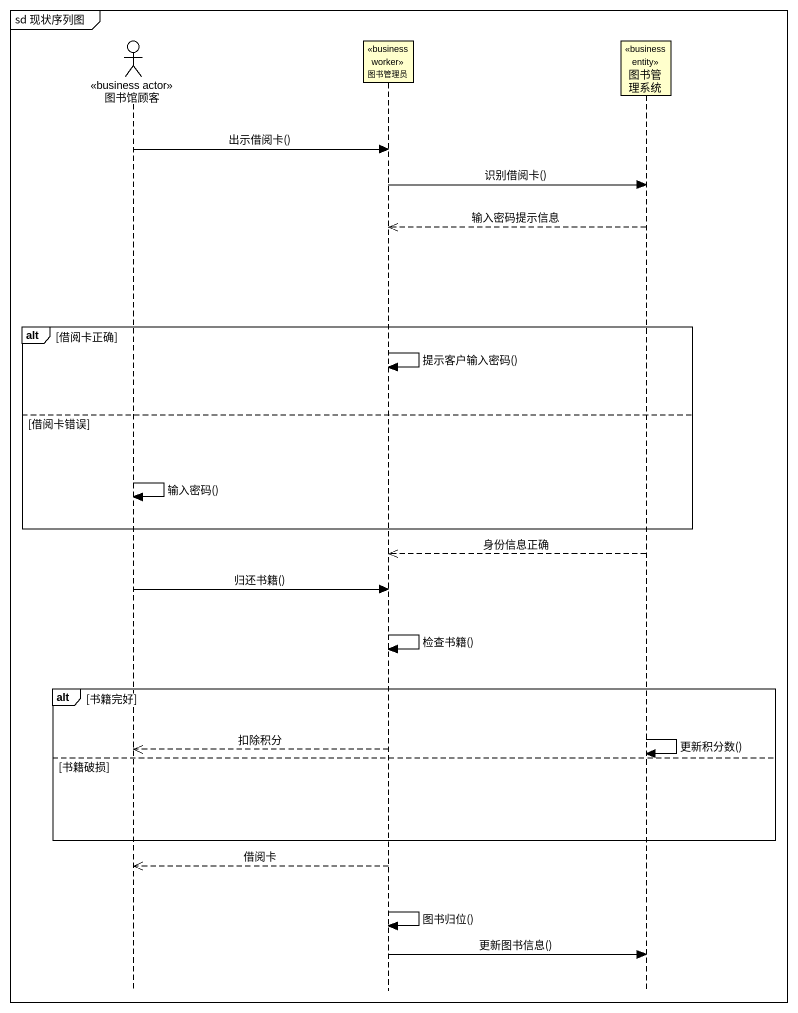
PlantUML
@startuml
mainframe sd 现状序列图
hide footbox
actor 图书馆顾客 <<business actor>>
participant 图书管理员 <<business worker>>
participant 图书管理系统 <<business entity>>

图书馆顾客 -> 图书管理员 : 出示借阅卡()
图书管理员 -> 图书管理系统 : 识别借阅卡()
图书管理系统 -->> 图书管理员 : 输入密码提示信息
alt 借阅卡正确
  图书管理员 -> 图书管理员 : 提示客户输入密码()
else 借阅卡错误
  图书馆顾客 -> 图书馆顾客 : 输入密码()
end
图书管理系统 -->> 图书管理员 : 身份信息正确
图书馆顾客 -> 图书管理员 : 归还书籍()
图书管理员 -> 图书管理员 : 检查书籍()
alt 书籍完好
  图书管理系统 -> 图书管理系统 : 更新积分数()
  图书管理员 -->> 图书馆顾客 : 扣除积分
else 书籍破损
end
图书管理员 -->> 图书馆顾客 : 借阅卡
图书管理员 -> 图书管理员 : 图书归位()
图书管理员 -> 图书管理系统 : 更新图书信息()
@enduml
